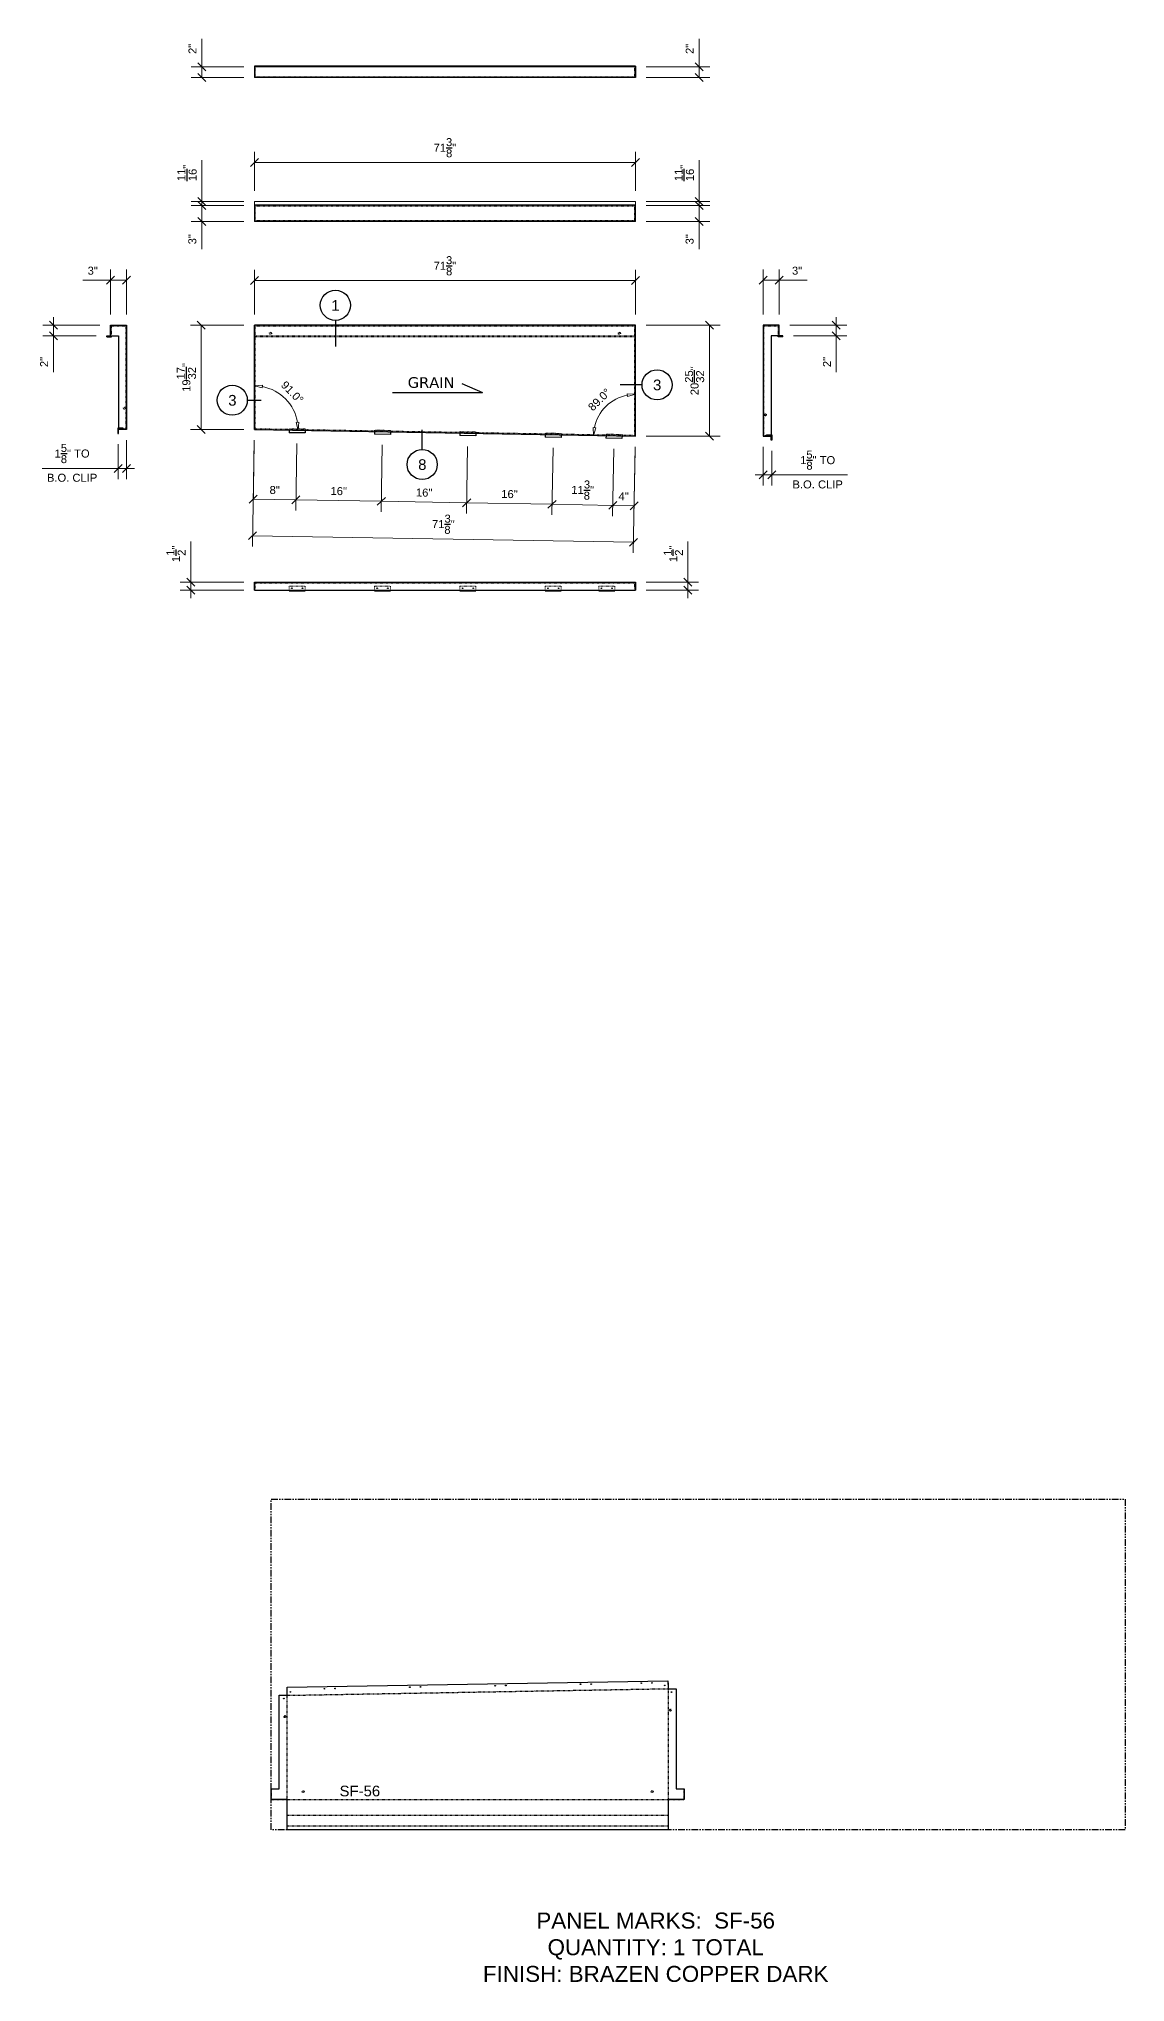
# Model space of a CAD drawing. Header units: inches. Extents: x -44 to 160, y -29 to 336.
import ezdxf

# ---------------------------------------------------------------- set-up
doc = ezdxf.new("R2010")
doc.units = ezdxf.units.IN
doc.header["$MEASUREMENT"] = 0
doc.linetypes.add('HIDDEN', pattern=[0.375, 0.25, -0.125])
doc.linetypes.add('PHANTOM', pattern=[2.5, 1.25, -0.25, 0.25, -0.25, 0.25, -0.25])
for name, color, linetype in [('CUT', 7, 'Continuous'), ('DIMS', 1, 'Continuous'), ('HOLES', 6, 'Continuous'), ('ROUT', 1, 'HIDDEN'), ('SHEET', 5, 'PHANTOM'), ('TEXT', 2, 'PHANTOM'), ('WEEPS', 3, 'HIDDEN')]:
    doc.layers.add(name, color=color, linetype=linetype)
doc.layers.add('ELEVATION', color=8, linetype='Continuous', lineweight=9)
doc.layers.add('HIDDEN', color=8, linetype='HIDDEN', lineweight=9)
doc.styles.add('DETAIL', font='verdana.ttf')
doc.styles.get("Standard").update_dxf_attribs({"font": 'arial.ttf'})
doc.dimstyles.new('16$0', dxfattribs={"dimtxt": 1.5, "dimasz": 1.5, "dimexe": 2, "dimexo": 2, "dimgap": 1, "dimtad": 1, "dimdec": 5, "dimzin": 3, "dimdsep": 46, "dimlunit": 5, "dimtxsty": 'Standard', "dimblk": 'OBLIQUE', "dimcen": 0.0625, "dimadec": 3, "dimazin": 0, "dimtfac": 1, "dimtdec": 5, "dimtmove": 0, "dimatfit": 3, "dimfxl": 0.0625, "dimtolj": 1, "dimtzin": 0, "dimlwd": 9, "dimlwe": 9, "dimarcsym": 0})
doc.dimstyles.new('16$2', dxfattribs={"dimtxt": 1.5, "dimasz": 1.5, "dimexe": 2, "dimexo": 2, "dimgap": 1, "dimtad": 1, "dimdec": 5, "dimzin": 3, "dimdsep": 46, "dimlunit": 4, "dimtxsty": 'Standard', "dimblk": 'CLOSEDBLANK', "dimcen": 0.0625, "dimadec": 3, "dimazin": 0, "dimtfac": 1, "dimtdec": 5, "dimtmove": 0, "dimatfit": 3, "dimfxl": 0.0625, "dimtolj": 1, "dimtzin": 0, "dimlwd": 9, "dimlwe": 9, "dimarcsym": 0})

# ---------------------------------------------------------------- blocks, each defined once
blk = doc.blocks.new('_OBLIQUE')
at = {"color": 0, "linetype": 'ByBlock', "ltscale": 0.25}
blk.add_line((-0.5, -0.5), (0.5, 0.5), dxfattribs=at)
blk = doc.blocks.new('*D32')
at = {"layer": 'Defpoints', "color": 0, "ltscale": 0.25, "transparency": 16777216}
for p in [(-3.13, 282.02), (-13.1, 262.48), (-3.09, 262.48)]:
    blk.add_point(p, dxfattribs=at)
at = {"layer": 'DIMS', "color": 0, "lineweight": 9, "ltscale": 0.25, "transparency": 16777216}
for p, q in [((-5.13, 282.02), (-15.1, 282.02)), ((-13.1, 282.02), (-13.1, 262.48)), ((-5.09, 262.48), (-15.1, 262.48))]:
    blk.add_line(p, q, dxfattribs=at)
at = {"layer": 'DIMS', "color": 0, "lineweight": 9, "ltscale": 0.25, "transparency": 16777216, "xscale": 1.5, "yscale": 1.5, "zscale": 1.5}
for p, rotation in [((-13.1, 282.02), 90), ((-13.1, 262.48), 270)]:
    blk.add_blockref('_OBLIQUE', p, dxfattribs=dict(at, rotation=rotation))
at = {"layer": 'DIMS', "color": 0, "ltscale": 0.25, "transparency": 16777216, "insert": (-15.88, 272.25), "char_height": 1.5, "attachment_point": 5, "rotation": 90}
blk.add_mtext('\\A1;19{\\H1x;\\S17/32;}"', dxfattribs=at)
blk = doc.blocks.new('*D33')
at = {"layer": 'Defpoints', "color": 0, "ltscale": 0.25, "transparency": 16777216}
for p in [(68.24, 282.02), (68.24, 261.23), (82.12, 261.23)]:
    blk.add_point(p, dxfattribs=at)
at = {"layer": 'DIMS', "color": 0, "lineweight": 9, "ltscale": 0.25, "transparency": 16777216}
for p, q in [((70.24, 282.02), (84.12, 282.02)), ((82.12, 282.02), (82.12, 261.23)), ((70.24, 261.23), (84.12, 261.23))]:
    blk.add_line(p, q, dxfattribs=at)
at = {"layer": 'DIMS', "color": 0, "lineweight": 9, "ltscale": 0.25, "transparency": 16777216, "xscale": 1.5, "yscale": 1.5, "zscale": 1.5}
for p, rotation in [((82.12, 282.02), 90), ((82.12, 261.23), 270)]:
    blk.add_blockref('_OBLIQUE', p, dxfattribs=dict(at, rotation=rotation))
at = {"layer": 'DIMS', "color": 0, "ltscale": 0.25, "transparency": 16777216, "insert": (79.33, 271.63), "char_height": 1.5, "attachment_point": 5, "rotation": 90}
blk.add_mtext('\\A1;20{\\H1x;\\S25/32;}"', dxfattribs=at)
blk = doc.blocks.new('*D34')
at = {"layer": 'Defpoints', "color": 0, "ltscale": 0.25, "transparency": 16777216}
for p in [(68.24, 290.4), (-3.13, 282.02), (68.24, 282.02)]:
    blk.add_point(p, dxfattribs=at)
at = {"layer": 'DIMS', "color": 0, "lineweight": 9, "ltscale": 0.25, "transparency": 16777216}
for p, q in [((-3.13, 284.02), (-3.13, 292.4)), ((68.24, 284.02), (68.24, 292.4)), ((-3.13, 290.4), (68.24, 290.4))]:
    blk.add_line(p, q, dxfattribs=at)
at = {"layer": 'DIMS', "color": 0, "lineweight": 9, "ltscale": 0.25, "transparency": 16777216, "xscale": 1.5, "yscale": 1.5, "zscale": 1.5, "rotation": 180}
blk.add_blockref('_OBLIQUE', (-3.13, 290.4), dxfattribs=at)
at = {"layer": 'DIMS', "color": 0, "lineweight": 9, "ltscale": 0.25, "transparency": 16777216, "xscale": 1.5, "yscale": 1.5, "zscale": 1.5}
blk.add_blockref('_OBLIQUE', (68.24, 290.4), dxfattribs=at)
at = {"layer": 'DIMS', "color": 0, "ltscale": 0.25, "transparency": 16777216, "insert": (32.56, 293.18), "char_height": 1.5, "attachment_point": 5}
blk.add_mtext('\\A1;71{\\H1x;\\S3/8;}"', dxfattribs=at)
blk = doc.blocks.new('*D35')
at = {"layer": 'Defpoints', "color": 0, "ltscale": 0.25, "transparency": 16777216}
for p in [(-3.13, 304.51), (-12.99, 301.51), (-3.13, 301.51)]:
    blk.add_point(p, dxfattribs=at)
at = {"layer": 'DIMS', "color": 0, "lineweight": 9, "ltscale": 0.25, "transparency": 16777216}
for p, q in [((-5.13, 304.51), (-14.99, 304.51)), ((-12.99, 304.51), (-12.99, 301.51)), ((-5.13, 301.51), (-14.99, 301.51)), ((-12.99, 301.51), (-12.99, 296.29))]:
    blk.add_line(p, q, dxfattribs=at)
at = {"layer": 'DIMS', "color": 0, "lineweight": 9, "ltscale": 0.25, "transparency": 16777216, "xscale": 1.5, "yscale": 1.5, "zscale": 1.5}
for p, rotation in [((-12.99, 304.51), 90), ((-12.99, 301.51), 270)]:
    blk.add_blockref('_OBLIQUE', p, dxfattribs=dict(at, rotation=rotation))
at = {"layer": 'DIMS', "color": 0, "ltscale": 0.25, "transparency": 16777216, "insert": (-14.76, 298.15), "char_height": 1.5, "attachment_point": 5, "rotation": 90}
blk.add_mtext('\\A1;3"', dxfattribs=at)
blk = doc.blocks.new('*D36')
at = {"layer": 'Defpoints', "color": 0, "ltscale": 0.25, "transparency": 16777216}
for p in [(-12.99, 305.2), (-3.13, 305.2), (-3.13, 304.51)]:
    blk.add_point(p, dxfattribs=at)
at = {"layer": 'DIMS', "color": 0, "lineweight": 9, "ltscale": 0.25, "transparency": 16777216}
for p, q in [((-12.99, 305.2), (-12.99, 312.95)), ((-5.13, 305.2), (-14.99, 305.2)), ((-5.13, 304.51), (-14.99, 304.51)), ((-12.99, 304.51), (-12.99, 305.2)), ((-12.99, 304.51), (-12.99, 303.01))]:
    blk.add_line(p, q, dxfattribs=at)
at = {"layer": 'DIMS', "color": 0, "lineweight": 9, "ltscale": 0.25, "transparency": 16777216, "xscale": 1.5, "yscale": 1.5, "zscale": 1.5}
for p, rotation in [((-12.99, 305.2), 270), ((-12.99, 304.51), 90)]:
    blk.add_blockref('_OBLIQUE', p, dxfattribs=dict(at, rotation=rotation))
at = {"layer": 'DIMS', "color": 0, "ltscale": 0.25, "transparency": 16777216, "insert": (-15.76, 310.58), "char_height": 1.5, "attachment_point": 5, "rotation": 90}
blk.add_mtext('\\A1;{\\H1x;\\S11/16;}"', dxfattribs=at)
blk = doc.blocks.new('*D37')
at = {"layer": 'Defpoints', "color": 0, "ltscale": 0.25, "transparency": 16777216}
for p in [(68.24, 304.51), (68.24, 301.51), (80.18, 301.51)]:
    blk.add_point(p, dxfattribs=at)
at = {"layer": 'DIMS', "color": 0, "lineweight": 9, "ltscale": 0.25, "transparency": 16777216}
for p, q in [((70.24, 304.51), (82.18, 304.51)), ((80.18, 304.51), (80.18, 301.51)), ((70.24, 301.51), (82.18, 301.51)), ((80.18, 301.51), (80.18, 296.29))]:
    blk.add_line(p, q, dxfattribs=at)
at = {"layer": 'DIMS', "color": 0, "lineweight": 9, "ltscale": 0.25, "transparency": 16777216, "xscale": 1.5, "yscale": 1.5, "zscale": 1.5}
for p, rotation in [((80.18, 304.51), 90), ((80.18, 301.51), 270)]:
    blk.add_blockref('_OBLIQUE', p, dxfattribs=dict(at, rotation=rotation))
at = {"layer": 'DIMS', "color": 0, "ltscale": 0.25, "transparency": 16777216, "insert": (78.41, 298.15), "char_height": 1.5, "attachment_point": 5, "rotation": 90}
blk.add_mtext('\\A1;3"', dxfattribs=at)
blk = doc.blocks.new('*D38')
at = {"layer": 'Defpoints', "color": 0, "ltscale": 0.25, "transparency": 16777216}
for p in [(68.24, 305.2), (68.24, 304.51), (80.18, 305.2)]:
    blk.add_point(p, dxfattribs=at)
at = {"layer": 'DIMS', "color": 0, "lineweight": 9, "ltscale": 0.25, "transparency": 16777216}
for p, q in [((80.18, 305.2), (80.18, 312.95)), ((70.24, 305.2), (82.18, 305.2)), ((70.24, 304.51), (82.18, 304.51)), ((80.18, 304.51), (80.18, 305.2)), ((80.18, 304.51), (80.18, 303.01))]:
    blk.add_line(p, q, dxfattribs=at)
at = {"layer": 'DIMS', "color": 0, "lineweight": 9, "ltscale": 0.25, "transparency": 16777216, "xscale": 1.5, "yscale": 1.5, "zscale": 1.5}
for p, rotation in [((80.18, 305.2), 270), ((80.18, 304.51), 90)]:
    blk.add_blockref('_OBLIQUE', p, dxfattribs=dict(at, rotation=rotation))
at = {"layer": 'DIMS', "color": 0, "ltscale": 0.25, "transparency": 16777216, "insert": (77.41, 310.58), "char_height": 1.5, "attachment_point": 5, "rotation": 90}
blk.add_mtext('\\A1;{\\H1x;\\S11/16;}"', dxfattribs=at)
blk = doc.blocks.new('*D39')
at = {"layer": 'Defpoints', "color": 0, "ltscale": 0.25, "transparency": 16777216}
for p in [(68.24, 312.53), (-3.13, 305.2), (68.24, 305.2)]:
    blk.add_point(p, dxfattribs=at)
at = {"layer": 'DIMS', "color": 0, "lineweight": 9, "ltscale": 0.25, "transparency": 16777216}
for p, q in [((-3.13, 307.2), (-3.13, 314.53)), ((68.24, 307.2), (68.24, 314.53)), ((-3.13, 312.53), (68.24, 312.53))]:
    blk.add_line(p, q, dxfattribs=at)
at = {"layer": 'DIMS', "color": 0, "lineweight": 9, "ltscale": 0.25, "transparency": 16777216, "xscale": 1.5, "yscale": 1.5, "zscale": 1.5, "rotation": 180}
blk.add_blockref('_OBLIQUE', (-3.13, 312.53), dxfattribs=at)
at = {"layer": 'DIMS', "color": 0, "lineweight": 9, "ltscale": 0.25, "transparency": 16777216, "xscale": 1.5, "yscale": 1.5, "zscale": 1.5}
blk.add_blockref('_OBLIQUE', (68.24, 312.53), dxfattribs=at)
at = {"layer": 'DIMS', "color": 0, "ltscale": 0.25, "transparency": 16777216, "insert": (32.56, 315.31), "char_height": 1.5, "attachment_point": 5}
blk.add_mtext('\\A1;71{\\H1x;\\S3/8;}"', dxfattribs=at)
blk = doc.blocks.new('*D40')
at = {"layer": 'Defpoints', "color": 0, "ltscale": 0.25, "transparency": 16777216}
for p in [(-12.99, 330.46), (-3.13, 330.46), (-3.13, 328.46)]:
    blk.add_point(p, dxfattribs=at)
at = {"layer": 'DIMS', "color": 0, "lineweight": 9, "ltscale": 0.25, "transparency": 16777216}
for p, q in [((-12.99, 330.46), (-12.99, 335.71)), ((-5.13, 330.46), (-14.99, 330.46)), ((-5.13, 328.46), (-14.99, 328.46)), ((-12.99, 328.46), (-12.99, 330.46))]:
    blk.add_line(p, q, dxfattribs=at)
at = {"layer": 'DIMS', "color": 0, "lineweight": 9, "ltscale": 0.25, "transparency": 16777216, "xscale": 1.5, "yscale": 1.5, "zscale": 1.5}
for p, rotation in [((-12.99, 330.46), 90), ((-12.99, 328.46), 270)]:
    blk.add_blockref('_OBLIQUE', p, dxfattribs=dict(at, rotation=rotation))
at = {"layer": 'DIMS', "color": 0, "ltscale": 0.25, "transparency": 16777216, "insert": (-14.74, 333.84), "char_height": 1.5, "attachment_point": 5, "rotation": 90}
blk.add_mtext('\\A1;2"', dxfattribs=at)
blk = doc.blocks.new('*D41')
at = {"layer": 'Defpoints', "color": 0, "ltscale": 0.25, "transparency": 16777216}
for p in [(68.24, 330.46), (68.24, 328.46), (80.18, 330.46)]:
    blk.add_point(p, dxfattribs=at)
at = {"layer": 'DIMS', "color": 0, "lineweight": 9, "ltscale": 0.25, "transparency": 16777216}
for p, q in [((80.18, 330.46), (80.18, 335.71)), ((70.24, 330.46), (82.18, 330.46)), ((70.24, 328.46), (82.18, 328.46)), ((80.18, 328.46), (80.18, 330.46))]:
    blk.add_line(p, q, dxfattribs=at)
at = {"layer": 'DIMS', "color": 0, "lineweight": 9, "ltscale": 0.25, "transparency": 16777216, "xscale": 1.5, "yscale": 1.5, "zscale": 1.5}
for p, rotation in [((80.18, 330.46), 90), ((80.18, 328.46), 270)]:
    blk.add_blockref('_OBLIQUE', p, dxfattribs=dict(at, rotation=rotation))
at = {"layer": 'DIMS', "color": 0, "ltscale": 0.25, "transparency": 16777216, "insert": (78.42, 333.84), "char_height": 1.5, "attachment_point": 5, "rotation": 90}
blk.add_mtext('\\A1;2"', dxfattribs=at)
blk = doc.blocks.new('*D42')
at = {"layer": 'Defpoints', "color": 0, "ltscale": 0.25, "transparency": 16777216}
for p in [(68.24, 233.86), (78.1, 233.86), (68.24, 232.36)]:
    blk.add_point(p, dxfattribs=at)
at = {"layer": 'DIMS', "color": 0, "lineweight": 9, "ltscale": 0.25, "transparency": 16777216}
for p, q in [((78.1, 233.86), (78.1, 241.53)), ((70.24, 233.86), (80.1, 233.86)), ((78.1, 232.36), (78.1, 233.86)), ((70.24, 232.36), (80.1, 232.36)), ((78.1, 232.36), (78.1, 230.86))]:
    blk.add_line(p, q, dxfattribs=at)
at = {"layer": 'DIMS', "color": 0, "lineweight": 9, "ltscale": 0.25, "transparency": 16777216, "xscale": 1.5, "yscale": 1.5, "zscale": 1.5}
for p, rotation in [((78.1, 233.86), 270), ((78.1, 232.36), 90)]:
    blk.add_blockref('_OBLIQUE', p, dxfattribs=dict(at, rotation=rotation))
at = {"layer": 'DIMS', "color": 0, "ltscale": 0.25, "transparency": 16777216, "insert": (75.35, 239.19), "char_height": 1.5, "attachment_point": 5, "rotation": 90}
blk.add_mtext('\\A1;1{\\H1x;\\S1/2;}"', dxfattribs=at)
blk = doc.blocks.new('*D43')
at = {"layer": 'Defpoints', "color": 0, "ltscale": 0.25, "transparency": 16777216}
for p in [(-15.07, 233.86), (-3.13, 233.86), (-3.13, 232.36)]:
    blk.add_point(p, dxfattribs=at)
at = {"layer": 'DIMS', "color": 0, "lineweight": 9, "ltscale": 0.25, "transparency": 16777216}
for p, q in [((-15.07, 233.86), (-15.07, 241.53)), ((-5.13, 233.86), (-17.07, 233.86)), ((-15.07, 232.36), (-15.07, 233.86)), ((-5.13, 232.36), (-17.07, 232.36)), ((-15.07, 232.36), (-15.07, 230.86))]:
    blk.add_line(p, q, dxfattribs=at)
at = {"layer": 'DIMS', "color": 0, "lineweight": 9, "ltscale": 0.25, "transparency": 16777216, "xscale": 1.5, "yscale": 1.5, "zscale": 1.5}
for p, rotation in [((-15.07, 233.86), 270), ((-15.07, 232.36), 90)]:
    blk.add_blockref('_OBLIQUE', p, dxfattribs=dict(at, rotation=rotation))
at = {"layer": 'DIMS', "color": 0, "ltscale": 0.25, "transparency": 16777216, "insert": (-17.82, 239.19), "char_height": 1.5, "attachment_point": 5, "rotation": 90}
blk.add_mtext('\\A1;1{\\H1x;\\S1/2;}"', dxfattribs=at)
blk = doc.blocks.new('*D44')
at = {"layer": 'Defpoints', "color": 0, "ltscale": 0.25, "transparency": 16777216}
for p in [(-30.07, 290.48), (-30.07, 282.02), (-27.07, 282.02)]:
    blk.add_point(p, dxfattribs=at)
at = {"layer": 'DIMS', "color": 0, "lineweight": 9, "ltscale": 0.25, "transparency": 16777216}
for p, q in [((-30.07, 284.02), (-30.07, 292.48)), ((-27.07, 284.02), (-27.07, 292.48)), ((-30.07, 290.48), (-35.29, 290.48)), ((-27.07, 290.48), (-30.07, 290.48))]:
    blk.add_line(p, q, dxfattribs=at)
at = {"layer": 'DIMS', "color": 0, "lineweight": 9, "ltscale": 0.25, "transparency": 16777216, "xscale": 1.5, "yscale": 1.5, "zscale": 1.5, "rotation": 180}
blk.add_blockref('_OBLIQUE', (-30.07, 290.48), dxfattribs=at)
at = {"layer": 'DIMS', "color": 0, "lineweight": 9, "ltscale": 0.25, "transparency": 16777216, "xscale": 1.5, "yscale": 1.5, "zscale": 1.5}
blk.add_blockref('_OBLIQUE', (-27.07, 290.48), dxfattribs=at)
at = {"layer": 'DIMS', "color": 0, "ltscale": 0.25, "transparency": 16777216, "insert": (-33.43, 292.25), "char_height": 1.5, "attachment_point": 5}
blk.add_mtext('\\A1;3"', dxfattribs=at)
blk = doc.blocks.new('*D45')
at = {"layer": 'Defpoints', "color": 0, "ltscale": 0.25, "transparency": 16777216}
for p in [(-30.07, 282.02), (-40.78, 280.02), (-30.76, 280.02)]:
    blk.add_point(p, dxfattribs=at)
at = {"layer": 'DIMS', "color": 0, "lineweight": 9, "ltscale": 0.25, "transparency": 16777216}
for p, q in [((-32.07, 282.02), (-42.78, 282.02)), ((-40.78, 282.02), (-40.78, 283.52)), ((-40.78, 282.02), (-40.78, 280.02)), ((-32.76, 280.02), (-42.78, 280.02)), ((-40.78, 280.02), (-40.78, 273.27))]:
    blk.add_line(p, q, dxfattribs=at)
at = {"layer": 'DIMS', "color": 0, "lineweight": 9, "ltscale": 0.25, "transparency": 16777216, "xscale": 1.5, "yscale": 1.5, "zscale": 1.5}
for p, rotation in [((-40.78, 282.02), 270), ((-40.78, 280.02), 90)]:
    blk.add_blockref('_OBLIQUE', p, dxfattribs=dict(at, rotation=rotation))
at = {"layer": 'DIMS', "color": 0, "ltscale": 0.25, "transparency": 16777216, "insert": (-42.53, 275.14), "char_height": 1.5, "attachment_point": 5, "rotation": 90}
blk.add_mtext('\\A1;2"', dxfattribs=at)
blk = doc.blocks.new('*D46')
at = {"layer": 'Defpoints', "color": 0, "ltscale": 0.25, "transparency": 16777216}
for p in [(-27.07, 262.48), (-28.69, 261.76), (-28.69, 255.21)]:
    blk.add_point(p, dxfattribs=at)
at = {"layer": 'DIMS', "color": 0, "lineweight": 9, "ltscale": 0.25, "transparency": 16777216}
for p, q in [((-28.69, 259.76), (-28.69, 253.21)), ((-27.07, 260.48), (-27.07, 253.21)), ((-28.69, 255.21), (-42.88, 255.21)), ((-27.07, 255.21), (-28.69, 255.21)), ((-27.07, 255.21), (-25.57, 255.21))]:
    blk.add_line(p, q, dxfattribs=at)
at = {"layer": 'DIMS', "color": 0, "lineweight": 9, "ltscale": 0.25, "transparency": 16777216, "xscale": 1.5, "yscale": 1.5, "zscale": 1.5}
blk.add_blockref('_OBLIQUE', (-28.69, 255.21), dxfattribs=at)
at = {"layer": 'DIMS', "color": 0, "lineweight": 9, "ltscale": 0.25, "transparency": 16777216, "xscale": 1.5, "yscale": 1.5, "zscale": 1.5, "rotation": 180}
blk.add_blockref('_OBLIQUE', (-27.07, 255.21), dxfattribs=at)
at = {"layer": 'DIMS', "color": 0, "ltscale": 0.25, "transparency": 16777216, "char_height": 1.5, "attachment_point": 5}
for s, insert in [('\\A1;1{\\H1x;\\S5/8;}" TO', (-37.29, 257.99)), ('\\A1;B.O. CLIP', (-37.29, 253.44))]:
    blk.add_mtext(s, dxfattribs=dict(at, insert=insert))
blk = doc.blocks.new('*D47')
at = {"layer": 'Defpoints', "color": 0, "ltscale": 0.25, "transparency": 16777216}
for p in [(95.18, 290.48), (92.18, 282.02), (95.18, 282.02)]:
    blk.add_point(p, dxfattribs=at)
at = {"layer": 'DIMS', "color": 0, "lineweight": 9, "ltscale": 0.25, "transparency": 16777216}
for p, q in [((92.18, 284.02), (92.18, 292.48)), ((95.18, 284.02), (95.18, 292.48)), ((92.18, 290.48), (95.18, 290.48)), ((95.18, 290.48), (100.4, 290.48))]:
    blk.add_line(p, q, dxfattribs=at)
at = {"layer": 'DIMS', "color": 0, "lineweight": 9, "ltscale": 0.25, "transparency": 16777216, "xscale": 1.5, "yscale": 1.5, "zscale": 1.5, "rotation": 180}
blk.add_blockref('_OBLIQUE', (92.18, 290.48), dxfattribs=at)
at = {"layer": 'DIMS', "color": 0, "lineweight": 9, "ltscale": 0.25, "transparency": 16777216, "xscale": 1.5, "yscale": 1.5, "zscale": 1.5}
blk.add_blockref('_OBLIQUE', (95.18, 290.48), dxfattribs=at)
at = {"layer": 'DIMS', "color": 0, "ltscale": 0.25, "transparency": 16777216, "insert": (98.54, 292.25), "char_height": 1.5, "attachment_point": 5}
blk.add_mtext('\\A1;3"', dxfattribs=at)
blk = doc.blocks.new('*D48')
at = {"layer": 'Defpoints', "color": 0, "ltscale": 0.25, "transparency": 16777216}
for p in [(95.18, 282.02), (95.87, 280.02), (105.89, 280.02)]:
    blk.add_point(p, dxfattribs=at)
at = {"layer": 'DIMS', "color": 0, "lineweight": 9, "ltscale": 0.25, "transparency": 16777216}
for p, q in [((97.18, 282.02), (107.89, 282.02)), ((105.89, 282.02), (105.89, 283.52)), ((105.89, 282.02), (105.89, 280.02)), ((97.87, 280.02), (107.89, 280.02)), ((105.89, 280.02), (105.89, 273.27))]:
    blk.add_line(p, q, dxfattribs=at)
at = {"layer": 'DIMS', "color": 0, "lineweight": 9, "ltscale": 0.25, "transparency": 16777216, "xscale": 1.5, "yscale": 1.5, "zscale": 1.5}
for p, rotation in [((105.89, 282.02), 270), ((105.89, 280.02), 90)]:
    blk.add_blockref('_OBLIQUE', p, dxfattribs=dict(at, rotation=rotation))
at = {"layer": 'DIMS', "color": 0, "ltscale": 0.25, "transparency": 16777216, "insert": (104.14, 275.14), "char_height": 1.5, "attachment_point": 5, "rotation": 90}
blk.add_mtext('\\A1;2"', dxfattribs=at)
blk = doc.blocks.new('*D49')
at = {"layer": 'Defpoints', "color": 0, "ltscale": 0.25, "transparency": 16777216}
for p in [(92.18, 261.23), (93.8, 260.52), (93.8, 253.97)]:
    blk.add_point(p, dxfattribs=at)
at = {"layer": 'DIMS', "color": 0, "lineweight": 9, "ltscale": 0.25, "transparency": 16777216}
for p, q in [((92.18, 259.23), (92.18, 251.97)), ((93.8, 258.52), (93.8, 251.97)), ((92.18, 253.97), (90.68, 253.97)), ((92.18, 253.97), (93.8, 253.97)), ((93.8, 253.97), (107.99, 253.97))]:
    blk.add_line(p, q, dxfattribs=at)
at = {"layer": 'DIMS', "color": 0, "lineweight": 9, "ltscale": 0.25, "transparency": 16777216, "xscale": 1.5, "yscale": 1.5, "zscale": 1.5}
blk.add_blockref('_OBLIQUE', (92.18, 253.97), dxfattribs=at)
at = {"layer": 'DIMS', "color": 0, "lineweight": 9, "ltscale": 0.25, "transparency": 16777216, "xscale": 1.5, "yscale": 1.5, "zscale": 1.5, "rotation": 180}
blk.add_blockref('_OBLIQUE', (93.8, 253.97), dxfattribs=at)
at = {"layer": 'DIMS', "color": 0, "ltscale": 0.25, "transparency": 16777216, "char_height": 1.5, "attachment_point": 5}
for s, insert in [('\\A1;1{\\H1x;\\S5/8;}" TO', (102.4, 256.75)), ('\\A1;B.O. CLIP', (102.4, 252.19))]:
    blk.add_mtext(s, dxfattribs=dict(at, insert=insert))
blk = doc.blocks.new('*D50')
at = {"layer": 'Defpoints', "color": 0, "ltscale": 0.25, "transparency": 16777216}
for p in [(20.86, 261.59), (36.85, 261.31), (36.63, 248.75)]:
    blk.add_point(p, dxfattribs=at)
at = {"layer": 'DIMS', "color": 0, "lineweight": 9, "ltscale": 0.25, "transparency": 16777216}
for p, q in [((20.82, 259.59), (20.6, 247.03)), ((36.82, 259.31), (36.6, 246.75)), ((20.64, 249.03), (36.63, 248.75))]:
    blk.add_line(p, q, dxfattribs=at)
at = {"layer": 'DIMS', "color": 0, "lineweight": 9, "ltscale": 0.25, "transparency": 16777216, "xscale": 1.5, "yscale": 1.5, "zscale": 1.5}
for p, rotation in [((20.64, 249.03), 178.9999778534241), ((36.63, 248.75), 358.9999778534241)]:
    blk.add_blockref('_OBLIQUE', p, dxfattribs=dict(at, rotation=rotation))
at = {"layer": 'DIMS', "color": 0, "ltscale": 0.25, "transparency": 16777216, "insert": (28.67, 250.66), "char_height": 1.5, "attachment_point": 5, "rotation": 359}
blk.add_mtext('\\A1;16"', dxfattribs=at)
blk = doc.blocks.new('*D51')
at = {"layer": 'Defpoints', "color": 0, "ltscale": 0.25, "transparency": 16777216}
for p in [(36.85, 261.31), (52.85, 261.03), (52.63, 248.47)]:
    blk.add_point(p, dxfattribs=at)
at = {"layer": 'DIMS', "color": 0, "lineweight": 9, "ltscale": 0.25, "transparency": 16777216}
for p, q in [((36.82, 259.31), (36.6, 246.75)), ((52.82, 259.03), (52.6, 246.47)), ((36.63, 248.75), (52.63, 248.47))]:
    blk.add_line(p, q, dxfattribs=at)
at = {"layer": 'DIMS', "color": 0, "lineweight": 9, "ltscale": 0.25, "transparency": 16777216, "xscale": 1.5, "yscale": 1.5, "zscale": 1.5}
for p, rotation in [((36.63, 248.75), 178.9999778534248), ((52.63, 248.47), 358.9999778534248)]:
    blk.add_blockref('_OBLIQUE', p, dxfattribs=dict(at, rotation=rotation))
at = {"layer": 'DIMS', "color": 0, "ltscale": 0.25, "transparency": 16777216, "insert": (44.66, 250.38), "char_height": 1.5, "attachment_point": 5, "rotation": 359}
blk.add_mtext('\\A1;16"', dxfattribs=at)
blk = doc.blocks.new('*D52')
at = {"layer": 'Defpoints', "color": 0, "ltscale": 0.25, "transparency": 16777216}
for p in [(52.85, 261.03), (64.24, 260.84), (64.02, 248.27)]:
    blk.add_point(p, dxfattribs=at)
at = {"layer": 'DIMS', "color": 0, "lineweight": 9, "ltscale": 0.25, "transparency": 16777216}
for p, q in [((52.82, 259.03), (52.6, 246.47)), ((64.2, 258.84), (63.98, 246.27)), ((52.63, 248.47), (64.02, 248.27))]:
    blk.add_line(p, q, dxfattribs=at)
at = {"layer": 'DIMS', "color": 0, "lineweight": 9, "ltscale": 0.25, "transparency": 16777216, "xscale": 1.5, "yscale": 1.5, "zscale": 1.5}
for p, rotation in [((52.63, 248.47), 178.999977853424), ((64.02, 248.27), 358.999977853424)]:
    blk.add_blockref('_OBLIQUE', p, dxfattribs=dict(at, rotation=rotation))
at = {"layer": 'DIMS', "color": 0, "ltscale": 0.25, "transparency": 16777216, "insert": (58.37, 251.15), "char_height": 1.5, "attachment_point": 5, "rotation": 359}
blk.add_mtext('\\A1;11{\\H1x;\\S3/8;}"', dxfattribs=at)
blk = doc.blocks.new('*D53')
at = {"layer": 'Defpoints', "color": 0, "ltscale": 0.25, "transparency": 16777216}
for p in [(4.86, 261.87), (20.86, 261.59), (4.64, 249.31)]:
    blk.add_point(p, dxfattribs=at)
at = {"layer": 'DIMS', "color": 0, "lineweight": 9, "ltscale": 0.25, "transparency": 16777216}
for p, q in [((4.82, 259.87), (4.6, 247.31)), ((20.82, 259.59), (20.6, 247.03)), ((20.64, 249.03), (4.64, 249.31))]:
    blk.add_line(p, q, dxfattribs=at)
at = {"layer": 'DIMS', "color": 0, "lineweight": 9, "ltscale": 0.25, "transparency": 16777216, "xscale": 1.5, "yscale": 1.5, "zscale": 1.5}
for p, rotation in [((4.64, 249.31), 178.9999778534246), ((20.64, 249.03), 358.9999778534246)]:
    blk.add_blockref('_OBLIQUE', p, dxfattribs=dict(at, rotation=rotation))
at = {"layer": 'DIMS', "color": 0, "ltscale": 0.25, "transparency": 16777216, "insert": (12.67, 250.94), "char_height": 1.5, "attachment_point": 5, "rotation": 359}
blk.add_mtext('\\A1;16"', dxfattribs=at)
blk = doc.blocks.new('*D54')
at = {"layer": 'Defpoints', "color": 0, "ltscale": 0.25, "transparency": 16777216}
for p in [(-3.14, 262.01), (4.86, 261.87), (-3.36, 249.45)]:
    blk.add_point(p, dxfattribs=at)
at = {"layer": 'DIMS', "color": 0, "lineweight": 9, "ltscale": 0.25, "transparency": 16777216}
for p, q in [((-3.17, 260.01), (-3.39, 247.45)), ((4.82, 259.87), (4.6, 247.31)), ((4.64, 249.31), (-3.36, 249.45))]:
    blk.add_line(p, q, dxfattribs=at)
at = {"layer": 'DIMS', "color": 0, "lineweight": 9, "ltscale": 0.25, "transparency": 16777216, "xscale": 1.5, "yscale": 1.5, "zscale": 1.5}
for p, rotation in [((-3.36, 249.45), 178.9999778534245), ((4.64, 249.31), 358.9999778534245)]:
    blk.add_blockref('_OBLIQUE', p, dxfattribs=dict(at, rotation=rotation))
at = {"layer": 'DIMS', "color": 0, "ltscale": 0.25, "transparency": 16777216, "insert": (0.67, 251.14), "char_height": 1.5, "attachment_point": 5, "rotation": 359}
blk.add_mtext('\\A1;8"', dxfattribs=at)
blk = doc.blocks.new('*D55')
at = {"layer": 'Defpoints', "color": 0, "ltscale": 0.25, "transparency": 16777216}
for p in [(64.24, 260.84), (68.24, 260.77), (68.02, 248.2)]:
    blk.add_point(p, dxfattribs=at)
at = {"layer": 'DIMS', "color": 0, "lineweight": 9, "ltscale": 0.25, "transparency": 16777216}
for p, q in [((64.2, 258.84), (63.98, 246.27)), ((68.2, 258.77), (67.98, 246.2)), ((64.02, 248.27), (68.02, 248.2))]:
    blk.add_line(p, q, dxfattribs=at)
at = {"layer": 'DIMS', "color": 0, "lineweight": 9, "ltscale": 0.25, "transparency": 16777216, "xscale": 1.5, "yscale": 1.5, "zscale": 1.5}
for p, rotation in [((64.02, 248.27), 178.9999778534255), ((68.02, 248.2), 358.9999778534255)]:
    blk.add_blockref('_OBLIQUE', p, dxfattribs=dict(at, rotation=rotation))
at = {"layer": 'DIMS', "color": 0, "ltscale": 0.25, "transparency": 16777216, "insert": (66.05, 249.99), "char_height": 1.5, "attachment_point": 5, "rotation": 359}
blk.add_mtext('\\A1;4"', dxfattribs=at)
blk = doc.blocks.new('*D56')
at = {"layer": 'Defpoints', "color": 0, "ltscale": 0.25, "transparency": 16777216}
for p in [(-3.13, 262.48), (68.24, 261.23), (-3.48, 242.59)]:
    blk.add_point(p, dxfattribs=at)
at = {"layer": 'DIMS', "color": 0, "lineweight": 9, "ltscale": 0.25, "transparency": 16777216}
for p, q in [((-3.17, 260.48), (-3.51, 240.59)), ((68.21, 259.23), (67.86, 239.35)), ((67.9, 241.35), (-3.48, 242.59))]:
    blk.add_line(p, q, dxfattribs=at)
at = {"layer": 'DIMS', "color": 0, "lineweight": 9, "ltscale": 0.25, "transparency": 16777216, "xscale": 1.5, "yscale": 1.5, "zscale": 1.5}
for p, rotation in [((-3.48, 242.59), 178.9999778534246), ((67.9, 241.35), 358.9999778534246)]:
    blk.add_blockref('_OBLIQUE', p, dxfattribs=dict(at, rotation=rotation))
at = {"layer": 'DIMS', "color": 0, "ltscale": 0.25, "transparency": 16777216, "insert": (32.26, 244.75), "char_height": 1.5, "attachment_point": 5, "rotation": 359}
blk.add_mtext('\\A1;71{\\H1x;\\S3/8;}"', dxfattribs=at)
blk = doc.blocks.new('_ClosedBlank')
at = {"color": 0, "linetype": 'ByBlock', "lineweight": -2}
for p, q in [((-1, 0.17), (0, 0)), ((-1, 0.17), (-1, -0.17)), ((0, 0), (-1, -0.17))]:
    blk.add_line(p, q, dxfattribs=at)
blk = doc.blocks.new('*D57')
at = {"layer": 'Defpoints', "color": 0, "ltscale": 0.25, "transparency": 16777216}
for p in [(-3.13, 282.02), (4.01, 266.49), (-3.13, 262.48), (-3.13, 262.48), (68.24, 261.23)]:
    blk.add_point(p, dxfattribs=at)
at = {"layer": 'DIMS', "color": 0, "lineweight": 9, "ltscale": 0.25, "transparency": 16777216}
blk.add_arc((-3.13, 262.48), 8.19, 9.5026, 79.4974, dxfattribs=at)
at = {"layer": 'DIMS', "color": 0, "lineweight": 9, "ltscale": 0.25, "transparency": 16777216, "xscale": 1.5, "yscale": 1.5, "zscale": 1.5}
for p, rotation in [((-3.13, 270.67), 174.748710147109), ((5.06, 262.34), 274.2512677063156)]:
    blk.add_blockref('_ClosedBlank', p, dxfattribs=dict(at, rotation=rotation))
at = {"layer": 'DIMS', "color": 0, "ltscale": 0.25, "transparency": 16777216, "insert": (3.97, 269.46), "char_height": 1.5, "attachment_point": 5, "rotation": 314.5}
blk.add_mtext('\\A1;91.0°', dxfattribs=at)
blk = doc.blocks.new('*D58')
at = {"layer": 'Defpoints', "color": 0, "ltscale": 0.25, "transparency": 16777216}
for p in [(68.24, 282.02), (64.36, 268.06), (-3.13, 262.48), (68.24, 261.23), (68.24, 261.23)]:
    blk.add_point(p, dxfattribs=at)
at = {"layer": 'DIMS', "color": 0, "lineweight": 9, "ltscale": 0.25, "transparency": 16777216}
blk.add_arc((68.24, 261.23), 7.85, 100.9594, 168.0406, dxfattribs=at)
at = {"layer": 'DIMS', "color": 0, "lineweight": 9, "ltscale": 0.25, "transparency": 16777216, "xscale": 1.5, "yscale": 1.5, "zscale": 1.5}
for p, rotation in [((68.24, 269.09), 5.479713573808946), ((60.39, 261.37), 263.5202642796356)]:
    blk.add_blockref('_ClosedBlank', p, dxfattribs=dict(at, rotation=rotation))
at = {"layer": 'DIMS', "color": 0, "ltscale": 0.25, "transparency": 16777216, "insert": (61.5, 268.09), "char_height": 1.5, "attachment_point": 5, "rotation": 44.5}
blk.add_mtext('\\A1;89.0°', dxfattribs=at)

msp = doc.modelspace()

# ---------------------------------------------------------------- linework, layer by layer
at = {"layer": 'CUT', "ltscale": 0.25}
for p, q in [((68.243211, 330.621319), (-3.131761, 330.621319)), ((-3.131761, 330.621319), (-3.131761, 328.463839)), ((68.243211, 330.463839), (-3.131761, 330.463839)), ((68.243211, 328.463839), (-3.131761, 328.463839)), ((68.243211, 330.621319), (68.243211, 328.463839)), ((68.243211, 304.511361), (-3.131761, 304.511361)), ((-3.131761, 304.511361), (-3.131761, 301.511361)), ((68.243211, 301.511361), (68.243211, 304.511361)), ((68.243211, 301.511361), (-3.131761, 301.511361)), ((-30.068059, 280.018563), (-30.068059, 282.018563)), ((-30.068059, 282.018563), (-27.068059, 282.018563)), ((-27.068059, 282.018563), (-27.068059, 262.47896)), ((68.243211, 282.018563), (-3.131761, 282.018563)), ((-3.131761, 262.478961), (-3.131761, 282.018563)), ((68.243211, 261.233078), (68.243211, 282.018563)), ((95.179509, 282.018563), (92.179509, 282.018563)), ((92.179509, 282.018563), (92.179509, 261.233062)), ((95.179509, 280.018563), (95.179509, 282.018563)), ((-30.755559, 279.861083), (-30.755559, 280.018563)), ((-30.755559, 280.018563), (-30.068059, 280.018563)), ((-30.755559, 279.861083), (-29.910579, 279.861083)), ((-30.068059, 280.018563), (-28.568059, 280.018563)), ((-29.910579, 279.861083), (-29.910579, 280.018563)), ((-28.568059, 280.018563), (-28.568059, 262.47896)), ((95.179509, 280.018563), (93.679509, 280.018563)), ((93.679509, 280.018563), (93.679509, 261.233062)), ((95.022029, 279.861083), (95.022029, 280.018563)), ((95.867009, 279.861083), (95.022029, 279.861083)), ((95.867009, 280.018563), (95.179509, 280.018563)), ((95.867009, 279.861083), (95.867009, 280.018563)), ((-27.068059, 262.47896), (-28.568059, 262.47896)), ((-3.131761, 262.478961), (68.243211, 261.233078)), ((3.367248, 262.365518), (3.359089, 261.898069)), ((6.366792, 262.313159), (6.358632, 261.845711)), ((6.358632, 261.845711), (3.359089, 261.898069)), ((19.364811, 262.086273), (19.356652, 261.618824)), ((22.356195, 261.566466), (19.356652, 261.618824)), ((22.364355, 262.033915), (22.356195, 261.566466)), ((35.362375, 261.807028), (35.354215, 261.33958)), ((38.353758, 261.287221), (35.354215, 261.33958)), ((38.361918, 261.75467), (38.353758, 261.287221)), ((51.359938, 261.527784), (51.351778, 261.060335)), ((54.351321, 261.007976), (51.351778, 261.060335)), ((54.359481, 261.475425), (54.351321, 261.007976)), ((62.744049, 261.329069), (62.73589, 260.86162)), ((65.735433, 260.809262), (62.73589, 260.86162)), ((65.743592, 261.27671), (65.735433, 260.809262)), ((92.179509, 261.233062), (93.679509, 261.233062)), ((-3.131761, 232.355383), (-3.131761, 233.855383)), ((-3.131761, 233.855383), (68.243211, 233.855383)), ((68.243211, 233.855383), (68.243211, 232.355383)), ((-3.131761, 232.355383), (68.243211, 232.355383)), ((3.368239, 232.355383), (3.368239, 232.230383)), ((3.368239, 232.230383), (6.368239, 232.230383)), ((6.368239, 232.355383), (6.368239, 232.230383)), ((19.368239, 232.355383), (19.368239, 232.230383)), ((19.368239, 232.230383), (22.368239, 232.230383)), ((22.368239, 232.355383), (22.368239, 232.230383)), ((35.368239, 232.355383), (35.368239, 232.230383)), ((35.368239, 232.230383), (38.368239, 232.230383)), ((38.368239, 232.355383), (38.368239, 232.230383)), ((51.368239, 232.355383), (51.368239, 232.230383)), ((51.368239, 232.230383), (54.368239, 232.230383)), ((54.368239, 232.355383), (54.368239, 232.230383)), ((61.368211, 232.355383), (61.368211, 232.230383)), ((61.368211, 232.230383), (64.368211, 232.230383)), ((64.368211, 232.355383), (64.368211, 232.230383))]:
    msp.add_line(p, q, dxfattribs=at)
for points in [[(-27.693059, 262.63644), (-27.693059, 262.76144), (-28.693059, 262.76144), (-28.693059, 261.76144), (-28.568059, 261.76144), (-28.568059, 262.63644)], [(92.804509, 261.390542), (92.804509, 261.515542), (93.804509, 261.515542), (93.804509, 260.515542), (93.679509, 260.515542), (93.679509, 261.390542)], [(3, 5.6875), (0, 5.6875), (0, 7.6875), (1.5, 7.6875), (1.5, 25.227103), (3.000034, 25.227103), (2.973821, 26.726874), (74.348794, 27.972756), (74.374973, 26.472985), (75.874973, 26.473002), (75.874973, 7.6875), (77.374973, 7.6875), (77.374973, 5.6875), (74.374973, 5.6875), (74.374973, 0), (3, 0)]]:
    msp.add_lwpolyline(points, close=True, dxfattribs=at)
at = {"layer": 'DIMS', "ltscale": 0.25}
for p, q in [((12.037158, 282.954627), (12.037158, 278.043667)), ((35.721522, 271.098068), (39.592925, 269.419044)), ((69.487059, 270.865958), (65.418548, 270.865958)), ((-4.462975, 267.984183), (-1.851183, 267.984183)), ((28.303552, 258.75069), (28.303552, 262.418646))]:
    msp.add_line(p, q, dxfattribs=at)
msp.add_lwpolyline([(22.763966, 269.419044), (39.592925, 269.419044)], dxfattribs=at)
for centre in [(12.037158, 285.775096), (72.307529, 270.865958), (-7.283444, 267.984183), (28.303552, 255.930221)]:
    msp.add_circle(centre, 2.820469, dxfattribs=at)
at = {"layer": 'ELEVATION', "ltscale": 0.25}
for p, q in [((68.243211, 305.198861), (-3.131761, 305.198861)), ((-3.131761, 304.511361), (-3.131761, 305.198861)), ((68.243211, 304.511361), (68.243211, 305.198861))]:
    msp.add_line(p, q, dxfattribs=at)
at = {"layer": 'HIDDEN', "ltscale": 0.25}
for p, q in [((-2.974281, 330.621319), (-2.974281, 328.621319)), ((68.085731, 328.621319), (-2.974281, 328.621319)), ((68.085731, 330.621319), (68.085731, 328.621319)), ((68.085731, 304.353881), (-2.974281, 304.353881)), ((-2.974281, 304.353881), (-2.974281, 301.668841)), ((68.085731, 301.668841), (68.085731, 304.353881)), ((68.085731, 301.668841), (-2.974281, 301.668841)), ((-29.910579, 281.861083), (-27.225539, 281.861083)), ((-29.910579, 280.018563), (-29.910579, 281.861083)), ((-27.225539, 281.861083), (-27.225539, 262.63644)), ((68.085731, 281.861083), (-2.974281, 281.861083)), ((-2.974281, 262.633716), (-2.974281, 281.861083)), ((68.085731, 261.393331), (68.085731, 281.861083)), ((95.022029, 281.861083), (92.336989, 281.861083)), ((92.336989, 281.861083), (92.336989, 261.390542)), ((95.022029, 280.018563), (95.022029, 281.861083)), ((68.243211, 280.018563), (-3.131761, 280.018563)), ((68.243211, 279.861083), (-3.131761, 279.861083)), ((-27.225539, 262.63644), (-28.568059, 262.63644)), ((-2.974281, 262.633716), (68.085731, 261.393331)), ((3.372179, 262.647955), (3.367248, 262.365518)), ((6.371722, 262.595596), (3.372179, 262.647955)), ((6.371722, 262.595596), (6.366792, 262.313159)), ((19.369742, 262.36871), (19.364811, 262.086273)), ((22.369285, 262.316352), (19.369742, 262.36871)), ((22.369285, 262.316352), (22.364355, 262.033915)), ((35.367305, 262.089465), (35.362375, 261.807028)), ((38.366848, 262.037107), (35.367305, 262.089465)), ((38.366848, 262.037107), (38.361918, 261.75467)), ((51.364868, 261.810221), (51.359938, 261.527784)), ((54.364411, 261.757862), (51.364868, 261.810221)), ((54.364411, 261.757862), (54.359481, 261.475425)), ((62.748979, 261.611506), (62.744049, 261.329069)), ((65.748522, 261.559147), (62.748979, 261.611506)), ((65.748522, 261.559147), (65.743592, 261.27671)), ((92.336989, 261.390542), (93.679509, 261.390542)), ((-2.974281, 232.355383), (-2.974281, 233.697903)), ((-2.974281, 233.697903), (68.085731, 233.697903)), ((68.085731, 233.697903), (68.085731, 232.355383)), ((3.368239, 233.105383), (6.368239, 233.105383)), ((3.368239, 233.105383), (3.368239, 232.355383)), ((6.368239, 233.105383), (6.368239, 232.355383)), ((19.368239, 233.105383), (22.368239, 233.105383)), ((19.368239, 233.105383), (19.368239, 232.355383)), ((22.368239, 233.105383), (22.368239, 232.355383)), ((35.368239, 233.105383), (38.368239, 233.105383)), ((35.368239, 233.105383), (35.368239, 232.355383)), ((38.368239, 233.105383), (38.368239, 232.355383)), ((51.368239, 233.105383), (54.368239, 233.105383)), ((51.368239, 233.105383), (51.368239, 232.355383)), ((54.368239, 233.105383), (54.368239, 232.355383)), ((61.368211, 233.105383), (64.368211, 233.105383)), ((61.368211, 233.105383), (61.368211, 232.355383)), ((64.368211, 233.105383), (64.368211, 232.355383))]:
    msp.add_line(p, q, dxfattribs=at)
at = {"layer": 'HOLES', "ltscale": 0.25}
for centre in [(3.868239, 232.730383), (5.868239, 232.730383), (19.868239, 232.730383), (21.868239, 232.730383), (35.868239, 232.730383), (37.868239, 232.730383), (51.868239, 232.730383), (53.868239, 232.730383), (61.868211, 232.730383), (63.868211, 232.730383), (3.614017, 25.862915), (9.979299, 26.4741), (11.978995, 26.509006), (25.976862, 26.753345), (27.976558, 26.788251), (41.974425, 27.03259), (43.974121, 27.067495), (57.971988, 27.311834), (59.971684, 27.34674), (69.3561, 27.510549), (71.355796, 27.545455), (73.73916, 27.086981), (74.999973, 25.847992), (2.375, 24.602103)]:
    msp.add_circle(centre, 0.0625, dxfattribs=at)
at = {"layer": 'ROUT', "ltscale": 0.25}
msp.add_line((74.374973, 2.6875), (3, 2.6875), dxfattribs=at)
for points in [[(1.5, 25.227103), (3.000034, 25.227103), (74.375943, 26.473002), (75.874973, 26.473002)], [(74.348794, 27.972756), (74.374973, 26.472985), (74.374973, 0.6875), (3, 0.6875), (3, 25.227102), (2.973821, 26.726874)], [(0, 7.6875), (0, 5.6875), (77.374973, 5.6875), (77.374973, 7.6875)]]:
    msp.add_lwpolyline(points, dxfattribs=at)
at = {"layer": 'SHEET'}
msp.add_lwpolyline([(0, 62), (160, 62), (160, 0), (0, 0)], close=True, dxfattribs=at)
at = {"layer": 'WEEPS', "ltscale": 0.25}
for centre in [(-0.131761, 280.518563), (65.243211, 280.518563), (-27.475539, 266.47896), (92.586989, 265.233062), (74.782453, 22.473002), (2.59252, 21.227103), (6, 7.1875), (71.374973, 7.1875)]:
    msp.add_circle(centre, 0.1875, dxfattribs=at)

# ---------------------------------------------------------------- texts
at = {"layer": 'DIMS', "ltscale": 0.25, "char_height": 2}
for s, heights, insert, attachment_point in [('1', [0], (12.059675, 286.759581), 2), ('3', [0], (72.330047, 271.850443), 2), ('3', [0], (-7.260926, 268.968668), 2), ('8', [0], (28.32607, 256.914706), 2), ('SF-56', [2.068213], (16.627661, 6.26525), 8)]:
    msp.add_mtext_dynamic_manual_height_columns(s, width=3.08587944, gutter_width=10, heights=heights, dxfattribs=dict(at, insert=insert, attachment_point=attachment_point))
at = {"layer": 'DIMS', "ltscale": 0.25, "insert": (29.972823, 272.302008), "char_height": 2, "attachment_point": 2, "style": 'DETAIL'}
msp.add_mtext_dynamic_manual_height_columns('GRAIN', width=7.50728512, gutter_width=10, heights=[0], dxfattribs=at)
at = {"layer": 'TEXT', "insert": (72.05262, -22.01114), "char_height": 3, "attachment_point": 5}
msp.add_mtext_dynamic_manual_height_columns('PANEL MARKS:  SF-56\\PQUANTITY: 1 TOTAL\\PFINISH: BRAZEN COPPER DARK', width=199.74088675, gutter_width=1, heights=[0], dxfattribs=at)

# ---------------------------------------------------------------- dimensions: what is measured, and where the dimension line sits
at = {"layer": 'DIMS', "ltscale": 0.25}
for base, p1, p2, angle, picture, middle in [((-12.991103, 330.463839), (-3.131761, 328.463839), (-3.131761, 330.463839), 90, '*D40', (-14.744172, 333.838669)), ((80.177148, 330.463839), (68.243211, 328.463839), (68.243211, 330.463839), 90, '*D41', (78.424079, 333.838669)), ((-12.991103, 305.198861), (-3.131761, 304.511361), (-3.131761, 305.198861), 90, '*D36', (-15.760032, 310.575055)), ((80.177148, 305.198861), (68.243211, 304.511361), (68.243211, 305.198861), 90, '*D38', (77.408219, 310.575055)), ((-12.991103, 301.511361), (-3.131761, 304.511361), (-3.131761, 301.511361), 90, '*D35', (-14.757474, 298.149833)), ((80.177148, 301.511361), (68.243211, 304.511361), (68.243211, 301.511361), 90, '*D37', (78.410777, 298.149833)), ((-30.068059, 290.481502), (-27.068059, 282.018563), (-30.068059, 282.018563), 180, '*D44', (-33.429587, 292.247873)), ((-40.777005, 280.018563), (-30.068059, 282.018563), (-30.755559, 280.018563), 90, '*D45', (-42.530074, 275.143734)), ((-13.101391, 262.478262), (-3.131761, 282.018563), (-3.091732, 262.478262), 90, '*D32', (-15.883622, 272.248413)), ((82.1220817, 261.2330785), (68.2432115, 282.018563), (68.2432115, 261.2330785), 90, '*D33', (79.3270613, 271.6258208)), ((105.888455, 280.018563), (95.179509, 282.018563), (95.867009, 280.018563), 90, '*D48', (104.135385, 275.143734)), ((-15.065698, 233.855383), (-3.131761, 232.355383), (-3.131761, 233.855383), 90, '*D43', (-17.821837, 239.193719)), ((78.102553, 233.855383), (68.243211, 232.355383), (68.243211, 233.855383), 90, '*D42', (75.346414, 239.193719))]:
    dim = msp.add_linear_dim(base=base, p1=p1, p2=p2, angle=angle, dimstyle='16$0', override={"dimpost": '"'}, dxfattribs=at)
    dim.commit()
    dim.dimension.update_dxf_attribs({"geometry": picture, "text_midpoint": middle})
for base, p1, p2, picture, middle in [((68.243211, 312.530888), (-3.131761, 305.198861), (68.243211, 305.198861), '*D39', (32.555725, 315.313119)), ((68.243211, 290.395461), (-3.131761, 282.018563), (68.243211, 282.018563), '*D34', (32.555725, 293.177691)), ((95.179509, 290.481502), (92.179509, 282.018563), (95.179509, 282.018563), '*D47', (98.541037, 292.247873))]:
    dim = msp.add_linear_dim(base=base, p1=p1, p2=p2, dimstyle='16$0', override={"dimpost": '"'}, dxfattribs=at)
    dim.commit()
    dim.dimension.update_dxf_attribs({"geometry": picture, "text_midpoint": middle})
for base, line2, picture, middle in [((4.012137, 266.493394), ((-3.131761, 262.478961), (-3.131761, 282.018563)), '*D57', (3.97252, 269.460316)), ((64.355873, 268.057533), ((68.243211, 261.233078), (68.243211, 282.018563)), '*D58', (61.500597, 268.094415))]:
    dim = msp.add_angular_dim_2l(base=base, line1=((-3.131761, 262.478961), (68.243211, 261.233078)), line2=line2, dimstyle='16$2', override={"dimadec": 1}, dxfattribs=at)
    dim.commit()
    dim.dimension.update_dxf_attribs({"geometry": picture, "text_midpoint": middle})
dim = msp.add_linear_dim(base=(-28.693059, 255.211194), p1=(-27.068059, 262.47896), p2=(-28.693059, 261.76144), text='<> TO\\XB.O. CLIP', dimstyle='16$0', override={"dimpost": '"'}, dxfattribs=at)
dim.commit()
dim.dimension.update_dxf_attribs({"geometry": '*D46', "text_midpoint": (-37.287193, 255.211194)})
for p1, p2, distance, picture, middle in [((68.2432115, 261.2330785), (-3.1317615, 262.4789608), 19.887976, '*D56', (32.257182, 244.7528796)), ((4.85886, 261.87189), (-3.139921, 262.011512), 12.564292, '*D54', (0.671007, 251.144913)), ((20.856423, 261.592645), (4.85886, 261.87189), 12.564292, '*D53', (12.669179, 250.935479)), ((20.856423, 261.592645), (36.853987, 261.3134), -12.564292, '*D50', (28.666742, 250.656235)), ((36.853987, 261.3134), (52.85155, 261.034156), -12.564292, '*D51', (44.664305, 250.37699)), ((52.85155, 261.034156), (64.235661, 260.835441), -12.564292, '*D52', (58.372881, 251.154227)), ((64.235661, 260.835441), (68.235052, 260.76563), -12.564292, '*D55', (66.046617, 249.98789))]:
    dim = msp.add_aligned_dim(p1=p1, p2=p2, distance=distance, dimstyle='16$0', override={"dimpost": '"'}, dxfattribs=at)
    dim.commit()
    dim.dimension.update_dxf_attribs({"geometry": picture, "text_midpoint": middle})
dim = msp.add_linear_dim(base=(93.804509, 253.965295), p1=(92.179509, 261.233062), p2=(93.804509, 260.515542), angle=180, text='<> TO\\XB.O. CLIP', dimstyle='16$0', override={"dimpost": '"'}, dxfattribs=at)
dim.commit()
dim.dimension.update_dxf_attribs({"geometry": '*D49', "text_midpoint": (102.398643, 253.965295)})

doc.saveas('drawing.dxf')
